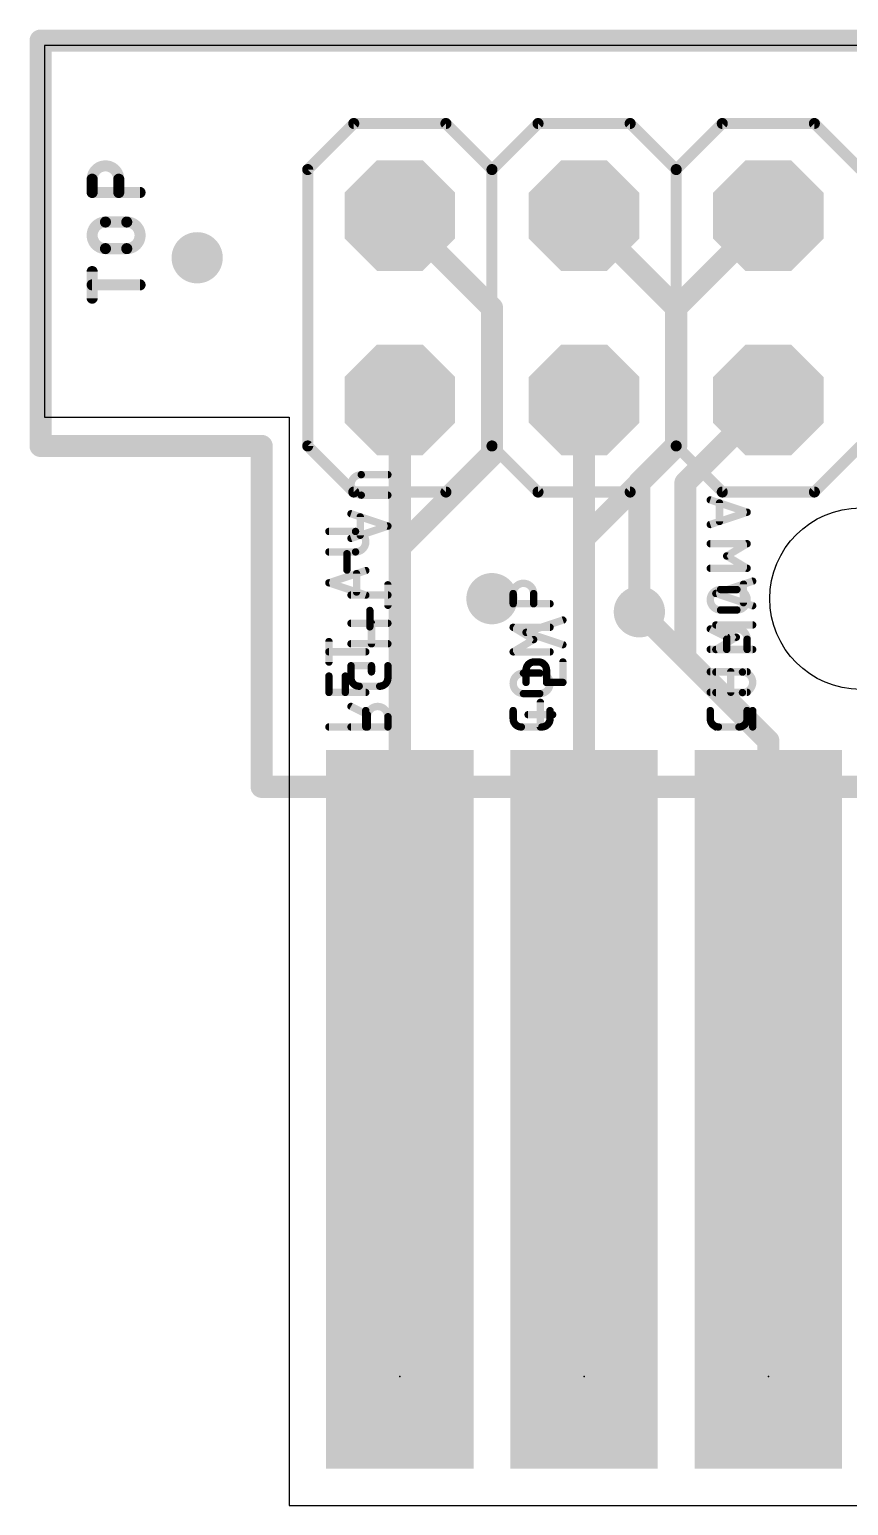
# Model space of a CAD drawing. Extents: x -3.6 to 17.3, y 0 to 20.3.
# Drawn here: x -3.58 to 7.71, y 0 to 20.35 of the extents above; entities that cross this region are included whole.
import ezdxf

# ---------------------------------------------------------------- set-up
doc = ezdxf.new("R2010")
doc.units = 0
for name, color, linetype in [('1', 22, 'CONTINUOUS'), ('16', 175, 'CONTINUOUS'), ('17', 82, 'CONTINUOUS'), ('18', 82, 'CONTINUOUS'), ('20', 30, 'CONTINUOUS'), ('21', 253, 'CONTINUOUS'), ('23', 7, 'CONTINUOUS'), ('24', 7, 'CONTINUOUS'), ('25', 253, 'CONTINUOUS'), ('26', 253, 'CONTINUOUS'), ('51', 253, 'CONTINUOUS')]:
    doc.layers.add(name, color=color, linetype=linetype)

# ---------------------------------------------------------------- blocks, each defined once
blk = doc.blocks.new('RECT')
blk.add_solid([(-0.5, -0.5), (0.5, -0.5), (-0.5, 0.5), (0.5, 0.5)])
blk = doc.blocks.new('OCTAGONP')
at = {"const_width": 0.5}
blk.add_lwpolyline([(-0.25, -0.1036), (-0.25, 0.1036), (-0.1036, 0.25), (0.1036, 0.25), (0.25, 0.1036), (0.25, -0.1036), (0.1036, -0.25), (-0.1036, -0.25), (-0.25, -0.1036), (-0.25, 0.1036)], dxfattribs=at)
blk = doc.blocks.new('ROUNDV')
at = {"const_width": 0.5}
blk.add_lwpolyline([(0, -0.25, 1), (0, 0.25, 1), (0, -0.25)], format="xyb", dxfattribs=at)

msp = doc.modelspace()

# ---------------------------------------------------------------- linework, layer by layer
at = {"layer": '1', "const_width": 0.3048}
for points in [[(-3.429, 14.605), (-3.429, 20.193)], [(-3.429, 20.193), (17.145, 20.193)], [(2.794, 16.51), (1.524, 17.78)], [(4.064, 17.78), (5.334, 16.51)], [(2.794, 14.478), (2.794, 16.51)], [(5.334, 16.51), (5.334, 14.605)], [(-0.381, 14.605), (-3.429, 14.605)], [(-0.381, 9.906), (-0.381, 14.605)], [(4.064, 13.335), (5.334, 14.605)], [(1.524, 13.208), (2.794, 14.478)], [(4.064, 1.778), (4.064, 13.335)], [(1.524, 1.778), (1.524, 13.208)], [(6.604, 10.541), (4.826, 12.319)], [(6.604, 1.778), (6.604, 10.541)], [(16.129, 9.906), (-0.381, 9.906)]]:
    msp.add_lwpolyline(points, dxfattribs=at)
at = {"layer": '1', "const_width": 0.1524}
for points in [[(-3.3528, 20.193, 1), (-3.5052, 20.193)], [(-3.429, 20.2692, 1), (-3.429, 20.1168)], [(1.5779, 17.8339, 1), (1.4701, 17.7261)], [(4.1179, 17.8339, 1), (4.0101, 17.7261)], [(2.8702, 16.51, 1), (2.7178, 16.51)], [(2.7401, 16.4561, 1), (2.8479, 16.5639)], [(5.4102, 16.51, 1), (5.2578, 16.51)], [(5.2801, 16.4561, 1), (5.3879, 16.5639)], [(-3.429, 14.6812, 1), (-3.429, 14.5288)], [(-3.5052, 14.605, 1), (-3.3528, 14.605)], [(-0.3048, 14.605, 1), (-0.4572, 14.605)], [(-0.381, 14.5288, 1), (-0.381, 14.6812)], [(5.2578, 14.605, 1), (5.4102, 14.605)], [(5.3879, 14.5511, 1), (5.2801, 14.6589)], [(2.7178, 14.478, 1), (2.8702, 14.478)], [(2.8479, 14.4241, 1), (2.7401, 14.5319)], [(4.1402, 13.335, 1), (3.9878, 13.335)], [(4.0101, 13.3889, 1), (4.1179, 13.2811)], [(1.6002, 13.208, 1), (1.4478, 13.208)], [(1.4701, 13.2619, 1), (1.5779, 13.1541)], [(4.8799, 12.3729, 1), (4.7721, 12.2651)], [(6.6802, 10.541, 1), (6.5278, 10.541)], [(6.5501, 10.4871, 1), (6.6579, 10.5949)], [(-0.381, 9.9822, 1), (-0.381, 9.8298)], [(-0.4572, 9.906, 1), (-0.3048, 9.906)], [(1.4478, 1.778, 1), (1.6002, 1.778)], [(3.9878, 1.778, 1), (4.1402, 1.778)], [(6.5278, 1.778, 1), (6.6802, 1.778)]]:
    msp.add_lwpolyline(points, format="xyb", dxfattribs=at)
at = {"layer": '16', "const_width": 0.3048}
for points in [[(-3.429, 20.193), (17.145, 20.193)], [(-3.429, 14.605), (-3.429, 20.193)], [(6.604, 17.78), (5.334, 16.51)], [(5.334, 16.51), (5.334, 14.6166)], [(1.524, 1.778), (1.524, 15.24)], [(4.064, 1.778), (4.064, 15.24)], [(5.461, 14.097), (6.604, 15.24)], [(-0.381, 14.605), (-3.429, 14.605)], [(-0.381, 9.906), (-0.381, 14.605)], [(5.334, 14.6166), (4.826, 14.1086)], [(4.826, 14.1086), (4.826, 12.319)], [(5.461, 11.684), (5.461, 14.097)], [(6.604, 10.541), (5.461, 11.684)], [(6.604, 1.778), (6.604, 10.541)], [(16.129, 9.906), (-0.381, 9.906)]]:
    msp.add_lwpolyline(points, dxfattribs=at)
at = {"layer": '16', "const_width": 0.1524}
for points in [[(-3.429, 20.2692, 1), (-3.429, 20.1168)], [(-3.3528, 20.193, 1), (-3.5052, 20.193)], [(6.6579, 17.7261, 1), (6.5501, 17.8339)], [(5.4102, 16.51, 1), (5.2578, 16.51)], [(5.2801, 16.5639, 1), (5.3879, 16.4561)], [(1.6002, 15.24, 1), (1.4478, 15.24)], [(4.1402, 15.24, 1), (3.9878, 15.24)], [(6.6579, 15.1861, 1), (6.5501, 15.2939)], [(-3.429, 14.6812, 1), (-3.429, 14.5288)], [(-3.5052, 14.605, 1), (-3.3528, 14.605)], [(-0.3048, 14.605, 1), (-0.4572, 14.605)], [(-0.381, 14.5288, 1), (-0.381, 14.6812)], [(5.2578, 14.6166, 1), (5.4102, 14.6166)], [(5.3879, 14.5627, 1), (5.2801, 14.6705)], [(4.9022, 14.1086, 1), (4.7498, 14.1086)], [(5.5372, 14.097, 1), (5.3848, 14.097)], [(4.7721, 14.1625, 1), (4.8799, 14.0547)], [(5.4071, 14.1509, 1), (5.5149, 14.0431)], [(4.7498, 12.319, 1), (4.9022, 12.319)], [(5.5149, 11.7379, 1), (5.4071, 11.6301)], [(5.3848, 11.684, 1), (5.5372, 11.684)], [(6.6802, 10.541, 1), (6.5278, 10.541)], [(6.5501, 10.4871, 1), (6.6579, 10.5949)], [(-0.381, 9.9822, 1), (-0.381, 9.8298)], [(-0.4572, 9.906, 1), (-0.3048, 9.906)], [(1.4478, 1.778, 1), (1.6002, 1.778)], [(3.9878, 1.778, 1), (4.1402, 1.778)], [(6.5278, 1.778, 1), (6.6802, 1.778)]]:
    msp.add_lwpolyline(points, format="xyb", dxfattribs=at)
at = {"layer": '20'}
for p, q in [((17.125, 20.127), (-3.375, 20.127)), ((-3.375, 20.127), (-3.375, 15)), ((-3.375, 15), (0, 15)), ((0, 15), (0, 0)), ((0, 0), (15.75, 0))]:
    msp.add_line(p, q, dxfattribs=at)
msp.add_circle((7.874, 12.5), 1.25, dxfattribs=at)
at = {"layer": '21', "const_width": 0.1524}
for points in [[(0.889, 19.05), (0.254, 18.415)], [(2.159, 19.05), (0.889, 19.05)], [(2.794, 18.415), (2.159, 19.05)], [(3.429, 19.05), (2.794, 18.415)], [(4.699, 19.05), (3.429, 19.05)], [(5.334, 18.415), (4.699, 19.05)], [(5.969, 19.05), (5.334, 18.415)], [(7.239, 19.05), (5.969, 19.05)], [(7.874, 18.415), (7.239, 19.05)], [(0.254, 14.605), (0.254, 18.415)], [(2.794, 14.605), (2.794, 18.415)], [(5.334, 14.605), (5.334, 18.415)], [(0.889, 13.97), (0.254, 14.605)], [(2.794, 14.605), (2.159, 13.97)], [(3.429, 13.97), (2.794, 14.605)], [(5.334, 14.605), (4.699, 13.97)], [(5.969, 13.97), (5.334, 14.605)], [(7.874, 14.605), (7.239, 13.97)], [(2.159, 13.97), (0.889, 13.97)], [(4.699, 13.97), (3.429, 13.97)], [(7.239, 13.97), (5.969, 13.97)]]:
    msp.add_lwpolyline(points, dxfattribs=at)
at = {"layer": '21', "const_width": 0.0762}
for points in [[(0.889, 19.0881, 1), (0.889, 19.0119)], [(0.9159, 19.0231, 1), (0.8621, 19.0769)], [(2.1859, 19.0769, 1), (2.1321, 19.0231)], [(2.159, 19.0119, 1), (2.159, 19.0881)], [(3.429, 19.0881, 1), (3.429, 19.0119)], [(3.4559, 19.0231, 1), (3.4021, 19.0769)], [(4.7259, 19.0769, 1), (4.6721, 19.0231)], [(4.699, 19.0119, 1), (4.699, 19.0881)], [(5.969, 19.0881, 1), (5.969, 19.0119)], [(5.9959, 19.0231, 1), (5.9421, 19.0769)], [(7.2659, 19.0769, 1), (7.2121, 19.0231)], [(7.239, 19.0119, 1), (7.239, 19.0881)], [(0.2921, 18.415, 1), (0.2159, 18.415)], [(0.2271, 18.4419, 1), (0.2809, 18.3881)], [(2.8321, 18.415, 1), (2.7559, 18.415)], [(2.7671, 18.4419, 1), (2.8209, 18.3881)], [(2.7671, 18.3881, 1), (2.8209, 18.4419)], [(5.3721, 18.415, 1), (5.2959, 18.415)], [(5.3071, 18.4419, 1), (5.3609, 18.3881)], [(5.3071, 18.3881, 1), (5.3609, 18.4419)], [(0.2809, 14.6319, 1), (0.2271, 14.5781)], [(2.8209, 14.6319, 1), (2.7671, 14.5781)], [(2.8209, 14.5781, 1), (2.7671, 14.6319)], [(5.3609, 14.6319, 1), (5.3071, 14.5781)], [(5.3609, 14.5781, 1), (5.3071, 14.6319)], [(0.2159, 14.605, 1), (0.2921, 14.605)], [(2.7559, 14.605, 1), (2.8321, 14.605)], [(5.2959, 14.605, 1), (5.3721, 14.605)], [(0.889, 14.0081, 1), (0.889, 13.9319)], [(2.159, 13.9319, 1), (2.159, 14.0081)], [(3.429, 14.0081, 1), (3.429, 13.9319)], [(4.699, 13.9319, 1), (4.699, 14.0081)], [(5.969, 14.0081, 1), (5.969, 13.9319)], [(7.239, 13.9319, 1), (7.239, 14.0081)], [(0.8621, 13.9431, 1), (0.9159, 13.9969)], [(2.1321, 13.9969, 1), (2.1859, 13.9431)], [(3.4021, 13.9431, 1), (3.4559, 13.9969)], [(4.6721, 13.9969, 1), (4.7259, 13.9431)], [(5.9421, 13.9431, 1), (5.9959, 13.9969)], [(7.2121, 13.9969, 1), (7.2659, 13.9431)]]:
    msp.add_lwpolyline(points, format="xyb", dxfattribs=at)
at = {"layer": '23'}
for p in [(1.524, 1.778), (4.064, 1.778), (6.604, 1.778)]:
    msp.add_point(p, dxfattribs=at)
at = {"layer": '24'}
for p in [(1.524, 1.778), (4.064, 1.778), (6.604, 1.778)]:
    msp.add_point(p, dxfattribs=at)
at = {"layer": '25'}
for points, const_width in [([(-2.3509, 18.2824, 1), (-2.7178, 18.2824)], 0.1524), ([(-2.6797, 18.2824, 1), (-2.7559, 18.2824)], 0.0762), ([(-2.7559, 18.2824, 1), (-2.6797, 18.2824)], 0.0762), ([(-2.3128, 18.2824, 1), (-2.389, 18.2824)], 0.0762), ([(-2.389, 18.2824, 1), (-2.3128, 18.2824)], 0.0762), ([(-2.7178, 18.137, 1), (-2.7178, 18.0608)], 0.0762), ([(-2.7559, 18.0989, 1), (-2.6797, 18.0989)], 0.0762), ([(-2.389, 18.0989, 1), (-2.3128, 18.0989)], 0.0762), ([(-2.0574, 18.0608, 1), (-2.0574, 18.137)], 0.0762), ([(-2.5344, 17.6918, 1), (-2.5344, 17.3249)], 0.1524), ([(-2.5344, 17.7299, 1), (-2.5344, 17.6537)], 0.0762), ([(-2.5344, 17.6537, 1), (-2.5344, 17.7299)], 0.0762), ([(-2.2408, 17.3249, 1), (-2.2408, 17.6918)], 0.1524), ([(-2.2408, 17.7299, 1), (-2.2408, 17.6537)], 0.0762), ([(-2.2408, 17.6537, 1), (-2.2408, 17.7299)], 0.0762), ([(-2.5344, 17.363, 1), (-2.5344, 17.2868)], 0.0762), ([(-2.5344, 17.2868, 1), (-2.5344, 17.363)], 0.0762), ([(-2.2408, 17.363, 1), (-2.2408, 17.2868)], 0.0762), ([(-2.2408, 17.2868, 1), (-2.2408, 17.363)], 0.0762), ([(-2.6797, 17.009, 1), (-2.7559, 17.009)], 0.0762), ([(-2.7178, 16.8637, 1), (-2.7178, 16.7875)], 0.0762), ([(-2.0574, 16.7875, 1), (-2.0574, 16.8637)], 0.0762), ([(-2.7559, 16.6421, 1), (-2.6797, 16.6421)], 0.0762), ([(0.5462, 13.4518, 1), (0.5462, 13.401)], 0.0508), ([(0.9131, 13.1441, 1), (0.9131, 13.4263)], 0.1016), ([(0.9131, 13.4517, 1), (0.9131, 13.4009)], 0.0508), ([(0.9131, 13.401, 1), (0.9131, 13.4518)], 0.0508), ([(0.5462, 13.1695, 1), (0.5462, 13.1187)], 0.0508), ([(0.9131, 13.1695, 1), (0.9131, 13.1187)], 0.0508), ([(0.9131, 13.1187, 1), (0.9131, 13.1695)], 0.0508), ([(0.9526, 12.8453, 1), (0.9018, 12.8453)], 0.0508), ([(1.0622, 12.8635, 1), (1.0462, 12.9117)], 0.0508), ([(0.5542, 12.7424, 1), (0.5382, 12.6942)], 0.0508), ([(0.5382, 12.7424, 1), (0.5542, 12.6942)], 0.0508), ([(0.9018, 12.5913, 1), (0.9526, 12.5913)], 0.0508), ([(3.3684, 12.5704, 1), (3.0862, 12.5704)], 0.1016), ([(3.1116, 12.5704, 1), (3.0608, 12.5704)], 0.0508), ([(3.3938, 12.5704, 1), (3.343, 12.5704)], 0.0508), ([(5.8882, 12.5961, 1), (5.8722, 12.5479)], 0.0508), ([(5.8722, 12.5961, 1), (5.8882, 12.5479)], 0.0508), ([(6.2866, 12.699, 1), (6.2358, 12.699)], 0.0508), ([(6.3962, 12.7173, 1), (6.3802, 12.7654)], 0.0508), ([(1.0462, 12.5249, 1), (1.0622, 12.5731)], 0.0508), ([(3.0608, 12.5704, 1), (3.1116, 12.5704)], 0.0508), ([(3.0862, 12.4547, 1), (3.0862, 12.4039)], 0.0508), ([(3.0608, 12.4293, 1), (3.1116, 12.4293)], 0.0508), ([(3.343, 12.5704, 1), (3.3938, 12.5704)], 0.0508), ([(3.343, 12.4293, 1), (3.3938, 12.4293)], 0.0508), ([(3.5942, 12.4039, 1), (3.5942, 12.4547)], 0.0508), ([(6.2358, 12.445, 1), (6.2866, 12.445)], 0.0508), ([(6.3802, 12.3786, 1), (6.3962, 12.4268)], 0.0508), ([(1.136, 12.3374, 1), (1.0852, 12.3374)], 0.0508), ([(1.0852, 12.1117, 1), (1.136, 12.1117)], 0.0508), ([(3.0993, 12.1272, 1), (3.0731, 12.0836)], 0.0508), ([(3.0862, 12.1308, 1), (3.0862, 12.08)], 0.0508), ([(3.5942, 12.08, 1), (3.5942, 12.1308)], 0.0508), ([(5.8933, 12.1596, 1), (5.8671, 12.1161)], 0.0508), ([(5.8802, 12.1632, 1), (5.8802, 12.1124)], 0.0508), ([(6.1755, 11.9467, 1), (6.1494, 11.9903)], 0.0508), ([(6.1494, 11.9467, 1), (6.1755, 11.9903)], 0.0508), ([(6.3882, 12.1124, 1), (6.3882, 12.1632)], 0.0508), ([(0.5716, 11.9085, 1), (0.5208, 11.9085)], 0.0508), ([(0.5462, 11.7927, 1), (0.5462, 11.7419)], 0.0508), ([(1.0542, 11.7419, 1), (1.0542, 11.7927)], 0.0508), ([(3.0862, 11.7921, 1), (3.0862, 11.7413)], 0.0508), ([(3.0731, 11.7885, 1), (3.0993, 11.7449)], 0.0508), ([(3.3815, 11.9143, 1), (3.3554, 11.9578)], 0.0508), ([(3.3554, 11.9143, 1), (3.3815, 11.9578)], 0.0508), ([(3.5942, 11.7413, 1), (3.5942, 11.7921)], 0.0508), ([(5.8802, 11.8246, 1), (5.8802, 11.7738)], 0.0508), ([(5.8671, 11.821, 1), (5.8933, 11.7774)], 0.0508), ([(6.3882, 11.7738, 1), (6.3882, 11.8246)], 0.0508), ([(0.5208, 11.6262, 1), (0.5716, 11.6262)], 0.0508), ([(0.5716, 11.4331, 1), (0.5208, 11.4331)], 0.0508), ([(0.7974, 11.4331, 1), (0.7466, 11.4331)], 0.0508), ([(3.2273, 11.4737, 1), (3.2273, 11.1914)], 0.1016), ([(3.2273, 11.4991, 1), (3.2273, 11.4483)], 0.0508), ([(3.2273, 11.4483, 1), (3.2273, 11.4991)], 0.0508), ([(3.4531, 11.1914, 1), (3.4531, 11.4737)], 0.1016), ([(3.4531, 11.4991, 1), (3.4531, 11.4483)], 0.0508), ([(3.4531, 11.4483, 1), (3.4531, 11.4991)], 0.0508), ([(5.8802, 11.5132, 1), (5.8802, 11.4624)], 0.0508), ([(6.2471, 11.2056, 1), (6.2471, 11.4878)], 0.1016), ([(6.2471, 11.5132, 1), (6.2471, 11.4624)], 0.0508), ([(6.2471, 11.4624, 1), (6.2471, 11.5132)], 0.0508), ([(0.5462, 11.2327, 1), (0.5462, 11.1819)], 0.0508), ([(0.5208, 11.2073, 1), (0.5716, 11.2073)], 0.0508), ([(0.7466, 11.2073, 1), (0.7974, 11.2073)], 0.0508), ([(1.0542, 11.1819, 1), (1.0542, 11.2327)], 0.0508), ([(3.2273, 11.2168, 1), (3.2273, 11.1661)], 0.0508), ([(3.2273, 11.1661, 1), (3.2273, 11.2168)], 0.0508), ([(3.4531, 11.2168, 1), (3.4531, 11.166)], 0.0508), ([(3.4531, 11.1661, 1), (3.4531, 11.2168)], 0.0508), ([(5.8802, 11.231, 1), (5.8802, 11.1802)], 0.0508), ([(6.2471, 11.231, 1), (6.2471, 11.1802)], 0.0508), ([(6.2471, 11.1802, 1), (6.2471, 11.231)], 0.0508), ([(1.0796, 10.9576, 1), (1.0288, 10.9576)], 0.0508), ([(3.1116, 10.9576, 1), (3.0608, 10.9576)], 0.0508), ([(3.6196, 10.9576, 1), (3.5688, 10.9576)], 0.0508), ([(6.4136, 10.9576, 1), (6.3628, 10.9576)], 0.0508), ([(3.0862, 10.8447, 0.4142), (3.1991, 10.7318)], 0.1016), ([(3.1116, 10.8447, 1), (3.0608, 10.8447)], 0.0508), ([(3.0608, 10.8447, 1), (3.1116, 10.8447)], 0.0508), ([(3.4813, 10.7318, 0.4142), (3.5942, 10.8447)], 0.1016), ([(3.6196, 10.8447, 1), (3.5688, 10.8447)], 0.0508), ([(3.5688, 10.8447, 1), (3.6196, 10.8447)], 0.0508), ([(0.5462, 10.7572, 1), (0.5462, 10.7064)], 0.0508), ([(1.0288, 10.7318, 1), (1.0796, 10.7318)], 0.0508), ([(1.0542, 10.7064, 1), (1.0542, 10.7572)], 0.0508), ([(3.1991, 10.7572, 1), (3.1991, 10.7064)], 0.0508), ([(3.1991, 10.7064, 1), (3.1991, 10.7572)], 0.0508), ([(3.4813, 10.7572, 1), (3.4813, 10.7064)], 0.0508), ([(3.4813, 10.7064, 1), (3.4813, 10.7572)], 0.0508), ([(5.8802, 10.7572, 1), (5.8802, 10.7064)], 0.0508), ([(6.3628, 10.7318, 1), (6.4136, 10.7318)], 0.0508), ([(6.3882, 10.7064, 1), (6.3882, 10.7572)], 0.0508)]:
    msp.add_lwpolyline(points, format="xyb", dxfattribs=dict(at, const_width=const_width))
for points, const_width in [([(-2.7178, 18.0989), (-2.7178, 18.2824)], 0.1524), ([(-2.3509, 18.2824), (-2.3509, 18.0989)], 0.1524), ([(-2.0574, 18.0989), (-2.7178, 18.0989)], 0.1524), ([(-2.5344, 17.6918), (-2.2408, 17.6918)], 0.1524), ([(-2.2408, 17.3249), (-2.5344, 17.3249)], 0.1524), ([(-2.7178, 16.6421), (-2.7178, 17.009)], 0.1524), ([(-2.0574, 16.8256), (-2.7178, 16.8256)], 0.1524), ([(0.9131, 13.4264), (0.5462, 13.4264)], 0.1016), ([(0.5462, 13.1441), (0.9131, 13.1441)], 0.1016), ([(0.5462, 12.7183), (1.0542, 12.8876)], 0.1016), ([(0.9272, 12.8453), (0.9272, 12.5913)], 0.1016), ([(1.0542, 12.549), (0.5462, 12.7183)], 0.1016), ([(3.0862, 12.4293), (3.0862, 12.5704)], 0.1016), ([(3.3684, 12.5704), (3.3684, 12.4293)], 0.1016), ([(5.8802, 12.572), (6.3882, 12.7414)], 0.1016), ([(6.3882, 12.4027), (5.8802, 12.572)], 0.1016), ([(6.2612, 12.699), (6.2612, 12.445)], 0.1016), ([(3.5942, 12.4293), (3.0862, 12.4293)], 0.1016), ([(1.1106, 12.1117), (1.1106, 12.3374)], 0.1016), ([(3.3684, 11.9361), (3.0862, 12.1054)], 0.1016), ([(3.0862, 12.1054), (3.5942, 12.1054)], 0.1016), ([(6.1624, 11.9685), (5.8802, 12.1378)], 0.1016), ([(5.8802, 12.1378), (6.3882, 12.1378)], 0.1016), ([(5.8802, 11.7992), (6.1624, 11.9685)], 0.1016), ([(0.5462, 11.6262), (0.5462, 11.9085)], 0.1016), ([(1.0542, 11.7673), (0.5462, 11.7673)], 0.1016), ([(3.0862, 11.7667), (3.3684, 11.9361)], 0.1016), ([(3.5942, 11.7667), (3.0862, 11.7667)], 0.1016), ([(6.3882, 11.7992), (5.8802, 11.7992)], 0.1016), ([(0.5462, 11.2073), (0.5462, 11.4331)], 0.1016), ([(0.772, 11.2073), (0.772, 11.4331)], 0.1016), ([(3.2273, 11.4737), (3.4531, 11.4737)], 0.1016), ([(6.2471, 11.4878), (5.8802, 11.4878)], 0.1016), ([(1.0542, 11.2073), (0.5462, 11.2073)], 0.1016), ([(3.4531, 11.1914), (3.2273, 11.1914)], 0.1016), ([(5.8802, 11.2056), (6.2471, 11.2056)], 0.1016), ([(1.0542, 10.7318), (1.0542, 10.9576)], 0.1016), ([(3.0862, 10.8447), (3.0862, 10.9576)], 0.1016), ([(3.5942, 10.9576), (3.5942, 10.8447)], 0.1016), ([(6.3882, 10.7318), (6.3882, 10.9576)], 0.1016), ([(0.5462, 10.7318), (1.0542, 10.7318)], 0.1016), ([(3.4813, 10.7318), (3.1991, 10.7318)], 0.1016), ([(5.8802, 10.7318), (6.3882, 10.7318)], 0.1016)]:
    msp.add_lwpolyline(points, dxfattribs=dict(at, const_width=const_width))
at = {"layer": '26'}
for points, const_width in [([(0.9919, 14.209, 1), (0.9919, 13.9267)], 0.1016), ([(0.9919, 14.2344, 1), (0.9919, 14.1836)], 0.0508), ([(0.9919, 14.1836, 1), (0.9919, 14.2344)], 0.0508), ([(1.3588, 14.1836, 1), (1.3588, 14.2344)], 0.0508), ([(0.9919, 13.9521, 1), (0.9919, 13.9013)], 0.0508), ([(0.9919, 13.9013, 1), (0.9919, 13.9521)], 0.0508), ([(1.3588, 13.9013, 1), (1.3588, 13.9521)], 0.0508), ([(5.8118, 13.8851, 1), (5.7958, 13.8369)], 0.0508), ([(5.9562, 13.8187, 1), (5.9054, 13.8187)], 0.0508), ([(0.8588, 13.6944, 1), (0.8428, 13.6462)], 0.0508), ([(1.0032, 13.6279, 1), (0.9524, 13.6279)], 0.0508), ([(6.3198, 13.6676, 1), (6.3038, 13.7158)], 0.0508), ([(6.3038, 13.6676, 1), (6.3198, 13.7158)], 0.0508), ([(1.3668, 13.4768, 1), (1.3508, 13.525)], 0.0508), ([(1.3508, 13.4768, 1), (1.3668, 13.525)], 0.0508), ([(5.7958, 13.5465, 1), (5.8118, 13.4983)], 0.0508), ([(5.9054, 13.5647, 1), (5.9562, 13.5647)], 0.0508), ([(0.8428, 13.3557, 1), (0.8588, 13.3075)], 0.0508), ([(0.9524, 13.3739, 1), (1.0032, 13.3739)], 0.0508), ([(5.8038, 13.2829, 1), (5.8038, 13.2321)], 0.0508), ([(6.3249, 13.2358, 1), (6.2987, 13.2793)], 0.0508), ([(6.3118, 13.2321, 1), (6.3118, 13.2829)], 0.0508), ([(0.8198, 13.12, 1), (0.769, 13.12)], 0.0508), ([(6.0426, 13.11, 1), (6.0165, 13.0664)], 0.0508), ([(6.0165, 13.11, 1), (6.0426, 13.0664)], 0.0508), ([(0.769, 12.8943, 1), (0.8198, 12.8943)], 0.0508), ([(5.8038, 12.9443, 1), (5.8038, 12.8935)], 0.0508), ([(6.2987, 12.8971, 1), (6.3249, 12.9406)], 0.0508), ([(6.3118, 12.8935, 1), (6.3118, 12.9443)], 0.0508), ([(1.3842, 12.6911, 1), (1.3334, 12.6911)], 0.0508), ([(5.9449, 12.6258, 1), (5.9449, 12.3436)], 0.1016), ([(5.9449, 12.6512, 1), (5.9449, 12.6004)], 0.0508), ([(5.9449, 12.6004, 1), (5.9449, 12.6512)], 0.0508), ([(6.1707, 12.3436, 1), (6.1707, 12.6258)], 0.1016), ([(6.1707, 12.6512, 1), (6.1707, 12.6004)], 0.0508), ([(6.1707, 12.6004, 1), (6.1707, 12.6512)], 0.0508), ([(0.8508, 12.5754, 1), (0.8508, 12.5246)], 0.0508), ([(1.3334, 12.4088, 1), (1.3842, 12.4088)], 0.0508), ([(1.3588, 12.5246, 1), (1.3588, 12.5754)], 0.0508), ([(0.8508, 12.1861, 1), (0.8508, 12.1353)], 0.0508), ([(1.1584, 12.1607, 1), (1.1076, 12.1607)], 0.0508), ([(1.3588, 12.1353, 1), (1.3588, 12.1861)], 0.0508), ([(3.7798, 12.1802, 1), (3.7638, 12.2284)], 0.0508), ([(5.9449, 12.369, 1), (5.9449, 12.3182)], 0.0508), ([(5.9449, 12.3182, 1), (5.9449, 12.369)], 0.0508), ([(6.1707, 12.369, 1), (6.1707, 12.3182)], 0.0508), ([(6.1707, 12.3182, 1), (6.1707, 12.369)], 0.0508), ([(3.2718, 12.0591, 1), (3.2558, 12.0109)], 0.0508), ([(3.2558, 12.0591, 1), (3.2718, 12.0109)], 0.0508), ([(5.8152, 12.1053, 1), (5.7924, 12.0599)], 0.0508), ([(6.3118, 11.9415, 1), (6.0296, 11.9415)], 0.1016), ([(6.0182, 11.947, 1), (6.0409, 11.9925)], 0.0508), ([(0.8508, 11.9039, 1), (0.8508, 11.8531)], 0.0508), ([(1.1076, 11.8785, 1), (1.1584, 11.8785)], 0.0508), ([(1.3588, 11.8531, 1), (1.3588, 11.9039)], 0.0508), ([(3.7638, 11.8416, 1), (3.7798, 11.8897)], 0.0508), ([(5.8038, 11.8258, 1), (5.8038, 11.775)], 0.0508), ([(6.055, 11.9415, 1), (6.0042, 11.9415)], 0.0508), ([(6.0042, 11.9415, 1), (6.055, 11.9415)], 0.0508), ([(6.0042, 11.8004, 1), (6.055, 11.8004)], 0.0508), ([(6.3372, 11.9415, 1), (6.2864, 11.9415)], 0.0508), ([(6.2864, 11.9415, 1), (6.3372, 11.9415)], 0.0508), ([(6.2864, 11.8004, 1), (6.3372, 11.8004)], 0.0508), ([(6.3118, 11.775, 1), (6.3118, 11.8258)], 0.0508), ([(0.8508, 11.6009, 1), (0.8508, 11.5501)], 0.0508), ([(0.8762, 11.5755, 1), (0.8254, 11.5755)], 0.0508), ([(1.1584, 11.5755, 1), (1.1076, 11.5755)], 0.0508), ([(1.133, 11.5501, 1), (1.133, 11.6009)], 0.0508), ([(1.3842, 11.5755, 1), (1.3334, 11.5755)], 0.0508), ([(3.3767, 11.6275, 0.4142), (3.2638, 11.5146)], 0.1016), ([(3.3767, 11.6529, 1), (3.3767, 11.6021)], 0.0508), ([(3.3767, 11.6021, 1), (3.3767, 11.6529)], 0.0508), ([(3.546, 11.5146, 0.4142), (3.4331, 11.6275)], 0.1016), ([(3.4331, 11.6529, 1), (3.4331, 11.6021)], 0.0508), ([(3.4331, 11.6021, 1), (3.4331, 11.6529)], 0.0508), ([(3.7972, 11.6275, 1), (3.7464, 11.6275)], 0.0508), ([(0.8508, 11.4062, 0.4142), (0.9637, 11.2933)], 0.1016), ([(0.8762, 11.4062, 1), (0.8254, 11.4062)], 0.0508), ([(0.8254, 11.4062, 1), (0.8762, 11.4062)], 0.0508), ([(1.1076, 11.4908, 1), (1.1584, 11.4908)], 0.0508), ([(1.2459, 11.2933, 0.4142), (1.3588, 11.4062)], 0.1016), ([(1.3842, 11.4062, 1), (1.3334, 11.4062)], 0.0508), ([(1.3334, 11.4062, 1), (1.3842, 11.4062)], 0.0508), ([(3.2892, 11.5146, 1), (3.2384, 11.5146)], 0.0508), ([(3.2384, 11.5146, 1), (3.2892, 11.5146)], 0.0508), ([(3.5714, 11.5146, 1), (3.5206, 11.5146)], 0.0508), ([(3.5206, 11.5146, 1), (3.5714, 11.5146)], 0.0508), ([(3.546, 11.3706, 1), (3.546, 11.3198)], 0.0508), ([(3.7718, 11.3198, 1), (3.7718, 11.3706)], 0.0508), ([(5.8038, 11.5174, 1), (5.8038, 11.4666)], 0.0508), ([(6.1114, 11.492, 1), (6.0606, 11.492)], 0.0508), ([(6.3118, 11.4666, 1), (6.3118, 11.5174)], 0.0508), ([(0.9637, 11.3187, 1), (0.9637, 11.2679)], 0.0508), ([(0.9637, 11.2679, 1), (0.9637, 11.3187)], 0.0508), ([(1.2459, 11.3187, 1), (1.2459, 11.2679)], 0.0508), ([(1.2459, 11.2679, 1), (1.2459, 11.3187)], 0.0508), ([(3.2384, 11.3452, 1), (3.2892, 11.3452)], 0.0508), ([(3.5206, 11.3452, 1), (3.5714, 11.3452)], 0.0508), ([(3.7464, 11.3452, 1), (3.7972, 11.3452)], 0.0508), ([(5.8038, 11.2351, 1), (5.8038, 11.1843)], 0.0508), ([(6.0606, 11.2097, 1), (6.1114, 11.2097)], 0.0508), ([(6.3118, 11.1843, 1), (6.3118, 11.2351)], 0.0508), ([(0.8622, 11.0367, 1), (0.8394, 10.9913)], 0.0508), ([(1.3588, 10.8729, 1), (1.0766, 10.8729)], 0.1016), ([(3.4868, 11.0705, 1), (3.436, 11.0705)], 0.0508), ([(5.8292, 10.9576, 1), (5.7784, 10.9576)], 0.0508), ([(6.3372, 10.9576, 1), (6.2864, 10.9576)], 0.0508), ([(1.102, 10.8729, 1), (1.0512, 10.8729)], 0.0508), ([(1.0512, 10.8729, 1), (1.102, 10.8729)], 0.0508), ([(1.0652, 10.8784, 1), (1.0879, 10.9238)], 0.0508), ([(1.3842, 10.8729, 1), (1.3334, 10.8729)], 0.0508), ([(1.3334, 10.8729, 1), (1.3842, 10.8729)], 0.0508), ([(3.292, 10.9265, 1), (3.292, 10.8757)], 0.0508), ([(3.6307, 10.8757, 1), (3.6307, 10.9265)], 0.0508), ([(5.8038, 10.8447, 0.4142), (5.9167, 10.7318)], 0.1016), ([(5.8292, 10.8447, 1), (5.7784, 10.8447)], 0.0508), ([(5.7784, 10.8447, 1), (5.8292, 10.8447)], 0.0508), ([(6.1989, 10.7318, 0.4142), (6.3118, 10.8447)], 0.1016), ([(6.3372, 10.8447, 1), (6.2864, 10.8447)], 0.0508), ([(6.2864, 10.8447, 1), (6.3372, 10.8447)], 0.0508), ([(0.8508, 10.7572, 1), (0.8508, 10.7064)], 0.0508), ([(1.0512, 10.7318, 1), (1.102, 10.7318)], 0.0508), ([(1.3334, 10.7318, 1), (1.3842, 10.7318)], 0.0508), ([(1.3588, 10.7064, 1), (1.3588, 10.7572)], 0.0508), ([(3.436, 10.7318, 1), (3.4868, 10.7318)], 0.0508), ([(5.9167, 10.7572, 1), (5.9167, 10.7064)], 0.0508), ([(5.9167, 10.7064, 1), (5.9167, 10.7572)], 0.0508), ([(6.1989, 10.7572, 1), (6.1989, 10.7064)], 0.0508), ([(6.1989, 10.7064, 1), (6.1989, 10.7572)], 0.0508)]:
    msp.add_lwpolyline(points, format="xyb", dxfattribs=dict(at, const_width=const_width))
at = {"layer": '26', "const_width": 0.1016}
for points in [[(0.9919, 14.209), (1.3588, 14.209)], [(1.3588, 13.9267), (0.9919, 13.9267)], [(6.3118, 13.6917), (5.8038, 13.861)], [(5.9308, 13.8187), (5.9308, 13.5647)], [(1.3588, 13.5009), (0.8508, 13.6703)], [(0.9778, 13.6279), (0.9778, 13.3739)], [(5.8038, 13.5224), (6.3118, 13.6917)], [(0.8508, 13.3316), (1.3588, 13.5009)], [(6.3118, 13.2575), (5.8038, 13.2575)], [(6.0296, 13.0882), (6.3118, 13.2575)], [(0.7944, 12.8943), (0.7944, 13.12)], [(6.3118, 12.9189), (6.0296, 13.0882)], [(5.8038, 12.9189), (6.3118, 12.9189)], [(1.3588, 12.4088), (1.3588, 12.6911)], [(6.1707, 12.6258), (5.9449, 12.6258)], [(0.8508, 12.55), (1.3588, 12.55)], [(1.3588, 12.1607), (0.8508, 12.1607)], [(1.133, 11.8785), (1.133, 12.1607)], [(3.2638, 12.035), (3.7718, 12.2043)], [(5.9449, 12.3436), (6.1707, 12.3436)], [(3.7718, 11.8657), (3.2638, 12.035)], [(5.8038, 12.0826), (6.0296, 11.9697)], [(0.8508, 11.8785), (1.3588, 11.8785)], [(5.8038, 11.8004), (6.3118, 11.8004)], [(6.0296, 11.9415), (6.0296, 11.8004)], [(6.3118, 11.8004), (6.3118, 11.9415)], [(1.133, 11.5755), (0.8508, 11.5755)], [(0.8508, 11.5755), (0.8508, 11.4062)], [(1.133, 11.4908), (1.133, 11.5755)], [(1.3588, 11.4062), (1.3588, 11.5755)], [(3.3767, 11.6275), (3.4331, 11.6275)], [(3.7718, 11.3452), (3.7718, 11.6275)], [(3.2638, 11.3452), (3.2638, 11.5146)], [(3.546, 11.5146), (3.546, 11.3452)], [(3.546, 11.3452), (3.7718, 11.3452)], [(6.3118, 11.492), (5.8038, 11.492)], [(6.086, 11.2097), (6.086, 11.492)], [(0.9637, 11.2933), (1.2459, 11.2933)], [(5.8038, 11.2097), (6.3118, 11.2097)], [(0.8508, 11.014), (1.0766, 10.9011)], [(3.4614, 10.7318), (3.4614, 11.0705)], [(5.8038, 10.9576), (5.8038, 10.8447)], [(6.3118, 10.8447), (6.3118, 10.9576)], [(1.0766, 10.8729), (1.0766, 10.7318)], [(1.3588, 10.7318), (1.3588, 10.8729)], [(3.292, 10.9011), (3.6307, 10.9011)], [(0.8508, 10.7318), (1.3588, 10.7318)], [(5.9167, 10.7318), (6.1989, 10.7318)]]:
    msp.add_lwpolyline(points, dxfattribs=at)

# ---------------------------------------------------------------- block references
at = {"layer": '1'}
for p, xscale, yscale in [((1.524, 5.461), 2.032, 9.906), ((4.064, 5.461), 2.032, 9.906), ((6.604, 5.461), 2.032, 9.906), ((1.524, 1.778), 1.27, 2.54), ((4.064, 1.778), 1.27, 2.54), ((6.604, 1.778), 1.27, 2.54)]:
    msp.add_blockref('RECT', p, dxfattribs=dict(at, xscale=xscale, yscale=yscale))
at = {"layer": '16', "xscale": 2.032, "yscale": 9.906}
for p in [(1.524, 5.461), (4.064, 5.461), (6.604, 5.461)]:
    msp.add_blockref('RECT', p, dxfattribs=at)
at = {"layer": '16', "xscale": 1.27, "yscale": 2.54, "rotation": 180}
for p in [(1.524, 1.778), (4.064, 1.778), (6.604, 1.778)]:
    msp.add_blockref('RECT', p, dxfattribs=at)
at = {"layer": '17', "xscale": 1.524, "yscale": 1.524, "rotation": 180}
for p in [(1.524, 17.78), (1.524, 17.78), (4.064, 17.78), (4.064, 17.78), (6.604, 17.78), (6.604, 17.78), (1.524, 15.24), (1.524, 15.24), (4.064, 15.24), (4.064, 15.24), (6.604, 15.24), (6.604, 15.24)]:
    msp.add_blockref('OCTAGONP', p, dxfattribs=at)
at = {"layer": '18', "xscale": 0.7064, "yscale": 0.7064}
for p in [(-1.27, 17.199), (-1.27, 17.199), (2.794, 12.5), (2.794, 12.5), (4.826, 12.319), (4.826, 12.319)]:
    msp.add_blockref('ROUNDV', p, dxfattribs=at)
at = {"layer": '51', "xscale": 0.508, "yscale": 0.508, "rotation": 180}
for p in [(1.524, 17.78), (4.064, 17.78), (6.604, 17.78), (1.524, 15.24), (4.064, 15.24), (6.604, 15.24)]:
    msp.add_blockref('RECT', p, dxfattribs=at)

doc.saveas('drawing.dxf')
